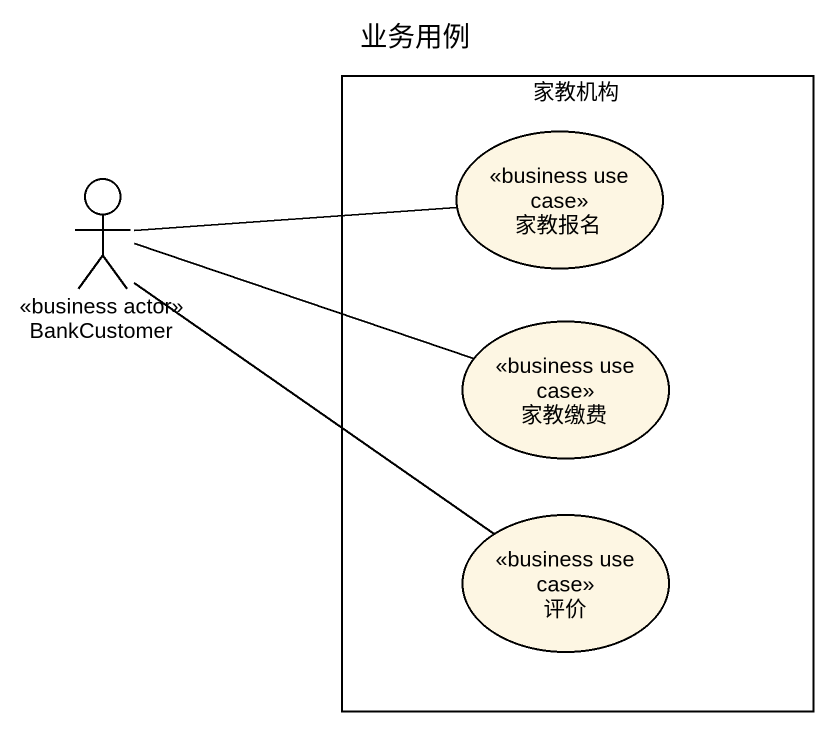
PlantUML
@startuml
title 业务用例
rectangle 家教机构 {
  usecase 家教报名 <<business use case>>
  usecase 家教缴费 <<business use case>>
  usecase 评价 <<business use case>>
}
actor BankCustomer <<business actor>>
BankCustomer -right- 家教报名
BankCustomer -right- 家教缴费
BankCustomer -right- 评价
@enduml
